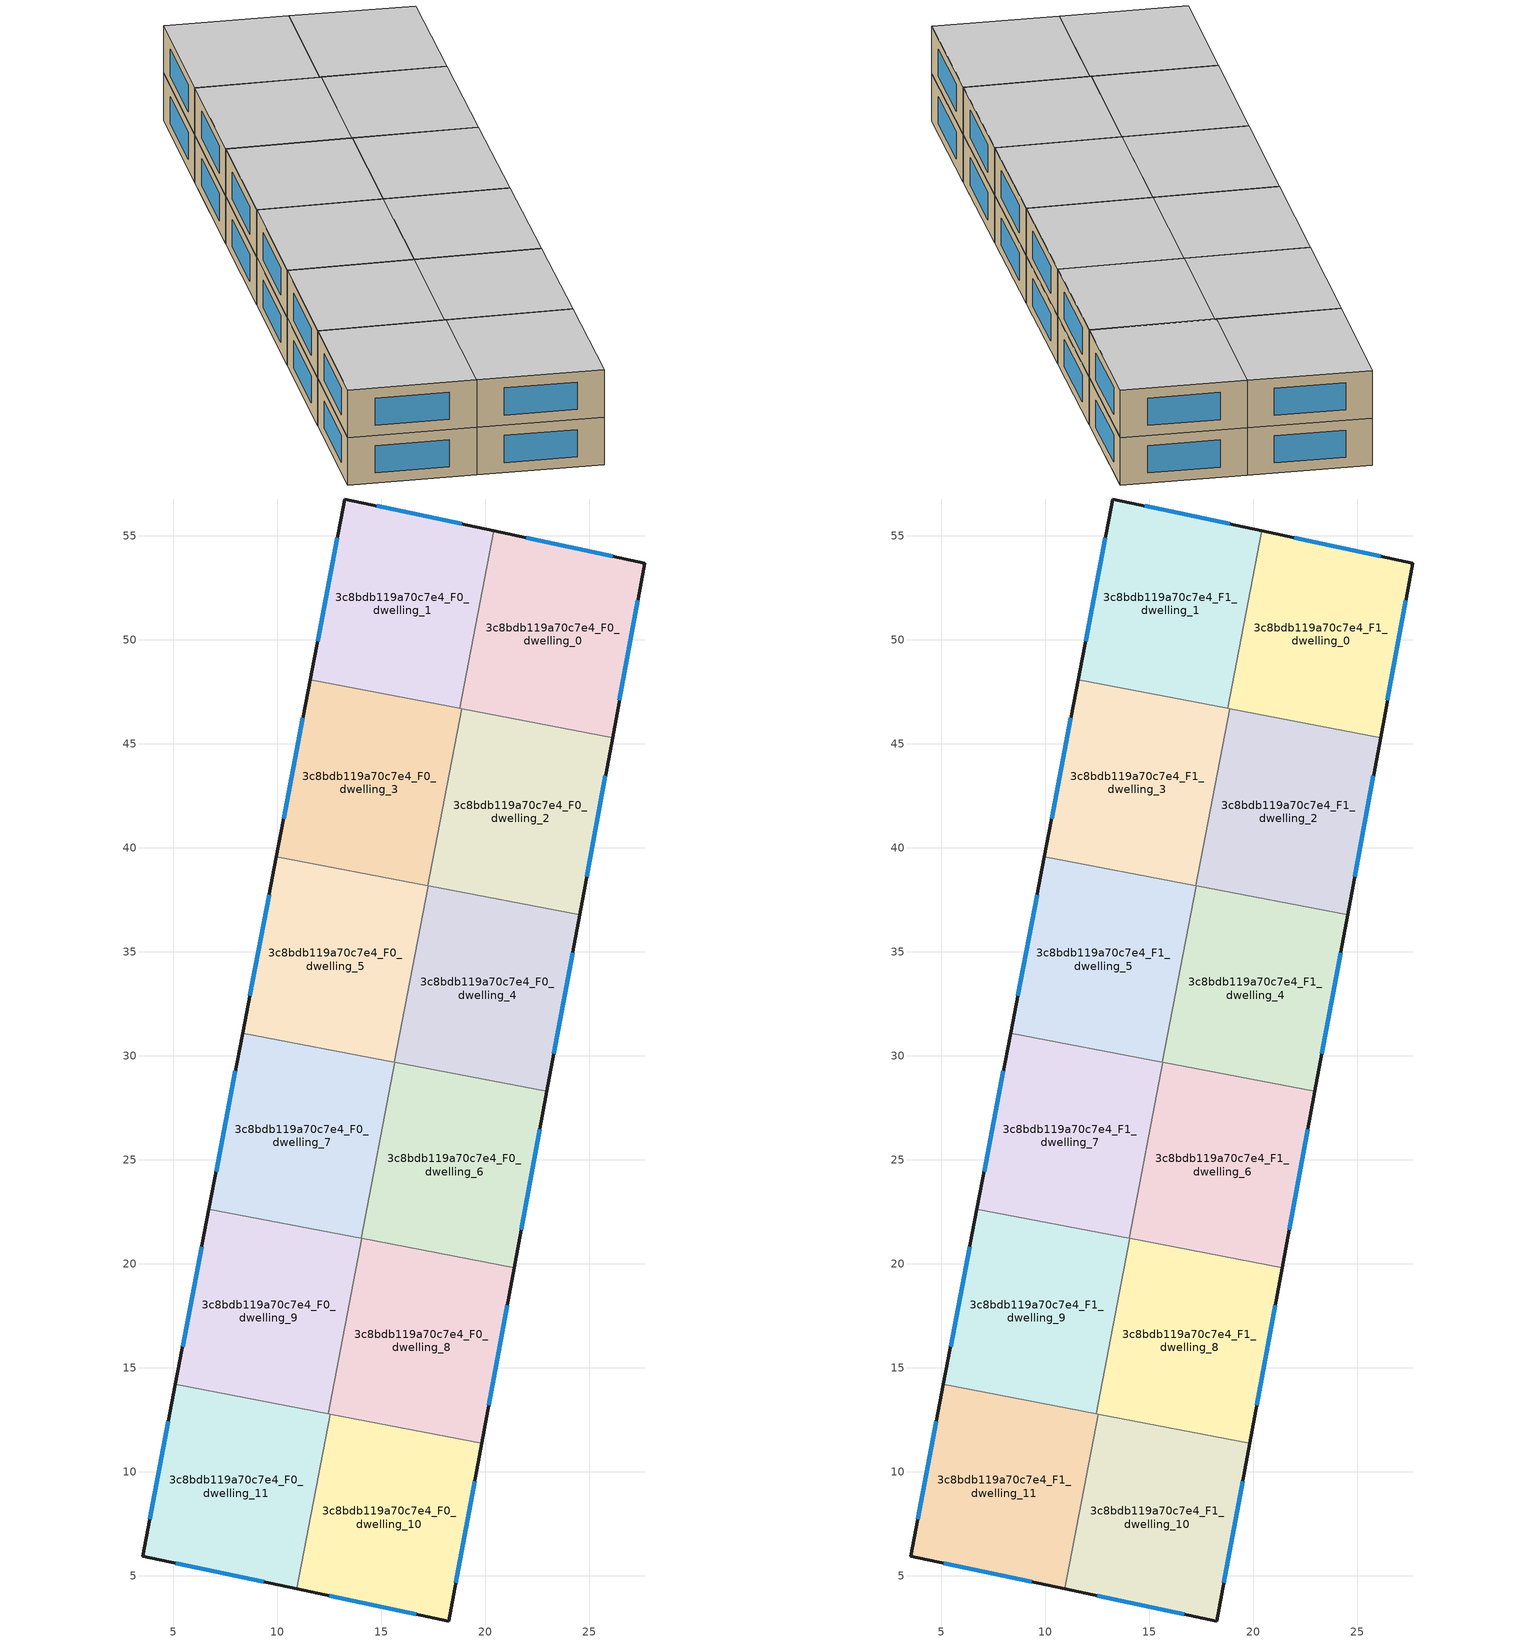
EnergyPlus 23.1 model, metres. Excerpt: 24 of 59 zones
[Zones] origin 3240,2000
3c8bdb119a70c7e4_F0_dwelling_0
 floor ground (EU_floor_Construction): 27.68,53.69 26.12,45.3 18.78,46.7 20.41,55.24 z0
 wall outside (EU_wall_Construction): 26.12,45.3 27.68,53.69 20.41,55.24 z0:3
 wall to 3c8bdb119a70c7e4_F0_dwelling_1 (EU_wall_Construction): 20.41,55.24 18.78,46.7 z0:3
 wall to 3c8bdb119a70c7e4_F0_dwelling_2 (EU_wall_Construction): 18.87,46.68 26.12,45.3 z0:3
 wall to 3c8bdb119a70c7e4_F0_dwelling_3 (EU_wall_Construction): 18.78,46.7 18.87,46.68 z0:3
 window (EU_Window_Construction): 26.46,47.09 27.35,51.89 / 26.12,54.02 21.97,54.91 z0.64:2.36
3c8bdb119a70c7e4_F0_dwelling_1
 floor ground (EU_floor_Construction): 20.41,55.24 18.78,46.7 11.59,48.08 13.26,56.77 z0
 wall outside (EU_wall_Construction): 20.41,55.24 13.26,56.77 11.59,48.08 z0:3
 wall to 3c8bdb119a70c7e4_F0_dwelling_3 (EU_wall_Construction): 11.59,48.08 18.78,46.7 z0:3
 window (EU_Window_Construction): 12.9,54.91 11.95,49.94 / 18.88,55.57 14.79,56.44 z0.64:2.36
3c8bdb119a70c7e4_F0_dwelling_10
 floor ground (EU_floor_Construction): 19.83,11.38 18.25,2.83 10.94,4.38 12.55,12.78 z0
 wall outside (EU_wall_Construction): 10.94,4.38 18.25,2.83 19.83,11.38 z0:3
 wall to 3c8bdb119a70c7e4_F0_dwelling_11 (EU_wall_Construction): 12.55,12.78 10.94,4.38 z0:3
 wall to 3c8bdb119a70c7e4_F0_dwelling_8 (EU_wall_Construction): 19.83,11.38 12.55,12.78 z0:3
 window (EU_Window_Construction): 18.59,4.66 19.49,9.55 / 12.51,4.05 16.68,3.16 z0.64:2.36
3c8bdb119a70c7e4_F0_dwelling_11
 floor ground (EU_floor_Construction): 12.55,12.78 10.94,4.38 3.53,5.95 5.11,14.2 z0
 wall outside (EU_wall_Construction): 5.11,14.2 3.53,5.95 10.94,4.38 z0:3
 wall to 3c8bdb119a70c7e4_F0_dwelling_9 (EU_wall_Construction): 12.46,12.8 5.11,14.2 z0:3
 wall to 3c8bdb119a70c7e4_F0_dwelling_8 (EU_wall_Construction): 12.55,12.78 12.46,12.8 z0:3
 window (EU_Window_Construction): 5.12,5.61 9.35,4.71 / 4.77,12.43 3.87,7.71 z0.64:2.36
3c8bdb119a70c7e4_F0_dwelling_2
 floor ground (EU_floor_Construction): 26.12,45.3 24.54,36.78 17.24,38.17 18.87,46.68 z0
 wall outside (EU_wall_Construction): 24.54,36.78 26.12,45.3 z0:3
 wall to 3c8bdb119a70c7e4_F0_dwelling_3 (EU_wall_Construction): 18.87,46.68 17.24,38.17 z0:3
 wall to 3c8bdb119a70c7e4_F0_dwelling_4 (EU_wall_Construction): 17.27,38.17 24.54,36.78 z0:3
 wall to 3c8bdb119a70c7e4_F0_dwelling_5 (EU_wall_Construction): 17.24,38.17 17.27,38.17 z0:3
 window (EU_Window_Construction): 24.88,38.6 25.78,43.47 z0.64:2.36
3c8bdb119a70c7e4_F0_dwelling_3
 floor ground (EU_floor_Construction): 18.87,46.68 17.24,38.17 9.97,39.57 11.59,48.08 z0
 wall outside (EU_wall_Construction): 11.59,48.08 9.97,39.57 z0:3
 wall to 3c8bdb119a70c7e4_F0_dwelling_5 (EU_wall_Construction): 9.97,39.57 17.24,38.17 z0:3
 window (EU_Window_Construction): 11.24,46.25 10.31,41.39 z0.64:2.36
3c8bdb119a70c7e4_F0_dwelling_4
 floor ground (EU_floor_Construction): 24.54,36.78 22.97,28.29 15.64,29.69 17.27,38.17 z0
 wall outside (EU_wall_Construction): 22.97,28.29 24.54,36.78 z0:3
 wall to 3c8bdb119a70c7e4_F0_dwelling_5 (EU_wall_Construction): 17.27,38.17 15.64,29.69 z0:3
 wall to 3c8bdb119a70c7e4_F0_dwelling_6 (EU_wall_Construction): 15.67,29.68 22.97,28.29 z0:3
 wall to 3c8bdb119a70c7e4_F0_dwelling_7 (EU_wall_Construction): 15.64,29.69 15.67,29.68 z0:3
 window (EU_Window_Construction): 23.31,30.1 24.21,34.96 z0.64:2.36
3c8bdb119a70c7e4_F0_dwelling_5
 floor ground (EU_floor_Construction): 17.27,38.17 15.64,29.69 8.34,31.08 9.97,39.57 z0
 wall outside (EU_wall_Construction): 9.97,39.57 8.34,31.08 z0:3
 wall to 3c8bdb119a70c7e4_F0_dwelling_7 (EU_wall_Construction): 8.34,31.08 15.64,29.69 z0:3
 window (EU_Window_Construction): 9.62,37.75 8.69,32.9 z0.64:2.36
3c8bdb119a70c7e4_F0_dwelling_6
 floor ground (EU_floor_Construction): 22.97,28.29 21.4,19.82 14.07,21.22 14.05,21.23 15.67,29.68 z0
 wall outside (EU_wall_Construction): 21.4,19.82 22.97,28.29 z0:3
 wall to 3c8bdb119a70c7e4_F0_dwelling_8 (EU_wall_Construction): 14.07,21.22 21.4,19.82 z0:3
 wall to 3c8bdb119a70c7e4_F0_dwelling_7 (EU_wall_Construction): 15.67,29.68 14.05,21.23 z0:3
 wall to 3c8bdb119a70c7e4_F0_dwelling_9 (EU_wall_Construction): 14.05,21.23 14.07,21.22 z0:3
 window (EU_Window_Construction): 21.73,21.63 22.63,26.47 z0.64:2.36
3c8bdb119a70c7e4_F0_dwelling_7
 floor ground (EU_floor_Construction): 15.67,29.68 14.05,21.23 6.72,22.63 8.34,31.08 z0
 wall outside (EU_wall_Construction): 8.34,31.08 6.72,22.63 z0:3
 wall to 3c8bdb119a70c7e4_F0_dwelling_9 (EU_wall_Construction): 6.72,22.63 14.05,21.23 z0:3
 window (EU_Window_Construction): 8,29.27 7.07,24.44 z0.64:2.36
3c8bdb119a70c7e4_F0_dwelling_8
 floor ground (EU_floor_Construction): 21.4,19.82 19.83,11.38 12.46,12.8 14.07,21.22 z0
 wall outside (EU_wall_Construction): 19.83,11.38 21.4,19.82 z0:3
 wall to 3c8bdb119a70c7e4_F0_dwelling_9 (EU_wall_Construction): 14.07,21.22 12.46,12.8 z0:3
 window (EU_Window_Construction): 20.17,13.19 21.06,18.01 z0.64:2.36
3c8bdb119a70c7e4_F0_dwelling_9
 floor ground (EU_floor_Construction): 14.07,21.22 12.46,12.8 5.11,14.2 6.72,22.63 z0
 wall outside (EU_wall_Construction): 6.72,22.63 5.11,14.2 z0:3
 window (EU_Window_Construction): 6.38,20.82 5.46,16.01 z0.64:2.36
3c8bdb119a70c7e4_F1_dwelling_0
 floor to 3c8bdb119a70c7e4_F0_dwelling_0 (EU_floor_Construction): 27.68,53.69 26.12,45.3 18.78,46.7 20.41,55.24 z3
 wall outside (EU_wall_Construction): 26.12,45.3 27.68,53.69 20.41,55.24 z3:6
 wall to 3c8bdb119a70c7e4_F1_dwelling_1 (EU_wall_Construction): 20.41,55.24 18.78,46.7 z3:6
 wall to 3c8bdb119a70c7e4_F1_dwelling_2 (EU_wall_Construction): 18.87,46.68 26.12,45.3 z3:6
 wall to 3c8bdb119a70c7e4_F1_dwelling_3 (EU_wall_Construction): 18.78,46.7 18.87,46.68 z3:6
 window (EU_Window_Construction): 26.46,47.09 27.35,51.89 / 26.12,54.02 21.97,54.91 z3.64:5.36
 ceiling to 3c8bdb119a70c7e4_F2_dwelling_0 (EU_floor_Construction): 26.12,45.3 27.68,53.69 20.41,55.24 18.78,46.7 z6
3c8bdb119a70c7e4_F1_dwelling_1
 floor to 3c8bdb119a70c7e4_F0_dwelling_1 (EU_floor_Construction): 20.41,55.24 18.78,46.7 11.59,48.08 13.26,56.77 z3
 wall outside (EU_wall_Construction): 20.41,55.24 13.26,56.77 11.59,48.08 z3:6
 wall to 3c8bdb119a70c7e4_F1_dwelling_3 (EU_wall_Construction): 11.59,48.08 18.78,46.7 z3:6
 window (EU_Window_Construction): 12.9,54.91 11.95,49.94 / 18.88,55.57 14.79,56.44 z3.64:5.36
 ceiling to 3c8bdb119a70c7e4_F2_dwelling_1 (EU_floor_Construction): 18.78,46.7 20.41,55.24 13.26,56.77 11.59,48.08 z6
3c8bdb119a70c7e4_F1_dwelling_10
 floor to 3c8bdb119a70c7e4_F0_dwelling_10 (EU_floor_Construction): 19.83,11.38 18.25,2.83 10.94,4.38 12.55,12.78 z3
 wall outside (EU_wall_Construction): 10.94,4.38 18.25,2.83 19.83,11.38 z3:6
 wall to 3c8bdb119a70c7e4_F1_dwelling_11 (EU_wall_Construction): 12.55,12.78 10.94,4.38 z3:6
 wall to 3c8bdb119a70c7e4_F1_dwelling_8 (EU_wall_Construction): 19.83,11.38 12.55,12.78 z3:6
 window (EU_Window_Construction): 18.59,4.66 19.49,9.55 / 12.51,4.05 16.68,3.16 z3.64:5.36
 ceiling to 3c8bdb119a70c7e4_F2_dwelling_10 (EU_floor_Construction): 18.25,2.83 19.83,11.38 12.55,12.78 10.94,4.38 z6
3c8bdb119a70c7e4_F1_dwelling_11
 floor to 3c8bdb119a70c7e4_F0_dwelling_11 (EU_floor_Construction): 12.55,12.78 10.94,4.38 3.53,5.95 5.11,14.2 z3
 wall outside (EU_wall_Construction): 5.11,14.2 3.53,5.95 10.94,4.38 z3:6
 wall to 3c8bdb119a70c7e4_F1_dwelling_9 (EU_wall_Construction): 12.46,12.8 5.11,14.2 z3:6
 wall to 3c8bdb119a70c7e4_F1_dwelling_8 (EU_wall_Construction): 12.55,12.78 12.46,12.8 z3:6
 window (EU_Window_Construction): 5.12,5.61 9.35,4.71 / 4.77,12.43 3.87,7.71 z3.64:5.36
 ceiling to 3c8bdb119a70c7e4_F2_dwelling_11 (EU_floor_Construction): 10.94,4.38 12.55,12.78 5.11,14.2 3.53,5.95 z6
3c8bdb119a70c7e4_F1_dwelling_2
 floor to 3c8bdb119a70c7e4_F0_dwelling_2 (EU_floor_Construction): 26.12,45.3 24.54,36.78 17.24,38.17 18.87,46.68 z3
 wall outside (EU_wall_Construction): 24.54,36.78 26.12,45.3 z3:6
 wall to 3c8bdb119a70c7e4_F1_dwelling_3 (EU_wall_Construction): 18.87,46.68 17.24,38.17 z3:6
 wall to 3c8bdb119a70c7e4_F1_dwelling_4 (EU_wall_Construction): 17.27,38.17 24.54,36.78 z3:6
 wall to 3c8bdb119a70c7e4_F1_dwelling_5 (EU_wall_Construction): 17.24,38.17 17.27,38.17 z3:6
 window (EU_Window_Construction): 24.88,38.6 25.78,43.47 z3.64:5.36
 ceiling to 3c8bdb119a70c7e4_F2_dwelling_2 (EU_floor_Construction): 24.54,36.78 26.12,45.3 18.87,46.68 17.24,38.17 z6
3c8bdb119a70c7e4_F1_dwelling_3
 floor to 3c8bdb119a70c7e4_F0_dwelling_3 (EU_floor_Construction): 18.87,46.68 17.24,38.17 9.97,39.57 11.59,48.08 z3
 wall outside (EU_wall_Construction): 11.59,48.08 9.97,39.57 z3:6
 wall to 3c8bdb119a70c7e4_F1_dwelling_5 (EU_wall_Construction): 9.97,39.57 17.24,38.17 z3:6
 window (EU_Window_Construction): 11.24,46.25 10.31,41.39 z3.64:5.36
 ceiling to 3c8bdb119a70c7e4_F2_dwelling_3 (EU_floor_Construction): 17.24,38.17 18.87,46.68 11.59,48.08 9.97,39.57 z6
3c8bdb119a70c7e4_F1_dwelling_4
 floor to 3c8bdb119a70c7e4_F0_dwelling_4 (EU_floor_Construction): 24.54,36.78 22.97,28.29 15.64,29.69 17.27,38.17 z3
 wall outside (EU_wall_Construction): 22.97,28.29 24.54,36.78 z3:6
 wall to 3c8bdb119a70c7e4_F1_dwelling_5 (EU_wall_Construction): 17.27,38.17 15.64,29.69 z3:6
 wall to 3c8bdb119a70c7e4_F1_dwelling_6 (EU_wall_Construction): 15.67,29.68 22.97,28.29 z3:6
 wall to 3c8bdb119a70c7e4_F1_dwelling_7 (EU_wall_Construction): 15.64,29.69 15.67,29.68 z3:6
 window (EU_Window_Construction): 23.31,30.1 24.21,34.96 z3.64:5.36
 ceiling to 3c8bdb119a70c7e4_F2_dwelling_4 (EU_floor_Construction): 22.97,28.29 24.54,36.78 17.27,38.17 15.64,29.69 z6
3c8bdb119a70c7e4_F1_dwelling_5
 floor to 3c8bdb119a70c7e4_F0_dwelling_5 (EU_floor_Construction): 17.27,38.17 15.64,29.69 8.34,31.08 9.97,39.57 z3
 wall outside (EU_wall_Construction): 9.97,39.57 8.34,31.08 z3:6
 wall to 3c8bdb119a70c7e4_F1_dwelling_7 (EU_wall_Construction): 8.34,31.08 15.64,29.69 z3:6
 window (EU_Window_Construction): 9.62,37.75 8.69,32.9 z3.64:5.36
 ceiling to 3c8bdb119a70c7e4_F2_dwelling_5 (EU_floor_Construction): 15.64,29.69 17.27,38.17 9.97,39.57 8.34,31.08 z6
3c8bdb119a70c7e4_F1_dwelling_6
 floor to 3c8bdb119a70c7e4_F0_dwelling_6 (EU_floor_Construction): 22.97,28.29 21.4,19.82 14.07,21.22 14.05,21.23 15.67,29.68 z3
 wall outside (EU_wall_Construction): 21.4,19.82 22.97,28.29 z3:6
 wall to 3c8bdb119a70c7e4_F1_dwelling_8 (EU_wall_Construction): 14.07,21.22 21.4,19.82 z3:6
 wall to 3c8bdb119a70c7e4_F1_dwelling_7 (EU_wall_Construction): 15.67,29.68 14.05,21.23 z3:6
 wall to 3c8bdb119a70c7e4_F1_dwelling_9 (EU_wall_Construction): 14.05,21.23 14.07,21.22 z3:6
 window (EU_Window_Construction): 21.73,21.63 22.63,26.47 z3.64:5.36
 ceiling to 3c8bdb119a70c7e4_F2_dwelling_6 (EU_floor_Construction): 21.4,19.82 22.97,28.29 15.67,29.68 14.05,21.23 14.07,21.22 z6
3c8bdb119a70c7e4_F1_dwelling_7
 floor to 3c8bdb119a70c7e4_F0_dwelling_7 (EU_floor_Construction): 15.67,29.68 14.05,21.23 6.72,22.63 8.34,31.08 z3
 wall outside (EU_wall_Construction): 8.34,31.08 6.72,22.63 z3:6
 wall to 3c8bdb119a70c7e4_F1_dwelling_9 (EU_wall_Construction): 6.72,22.63 14.05,21.23 z3:6
 window (EU_Window_Construction): 8,29.27 7.07,24.44 z3.64:5.36
 ceiling to 3c8bdb119a70c7e4_F2_dwelling_7 (EU_floor_Construction): 14.05,21.23 15.67,29.68 8.34,31.08 6.72,22.63 z6
3c8bdb119a70c7e4_F1_dwelling_8
 floor to 3c8bdb119a70c7e4_F0_dwelling_8 (EU_floor_Construction): 21.4,19.82 19.83,11.38 12.46,12.8 14.07,21.22 z3
 wall outside (EU_wall_Construction): 19.83,11.38 21.4,19.82 z3:6
 wall to 3c8bdb119a70c7e4_F1_dwelling_9 (EU_wall_Construction): 14.07,21.22 12.46,12.8 z3:6
 window (EU_Window_Construction): 20.17,13.19 21.06,18.01 z3.64:5.36
 ceiling to 3c8bdb119a70c7e4_F2_dwelling_8 (EU_floor_Construction): 19.83,11.38 21.4,19.82 14.07,21.22 12.46,12.8 z6
3c8bdb119a70c7e4_F1_dwelling_9
 floor to 3c8bdb119a70c7e4_F0_dwelling_9 (EU_floor_Construction): 14.07,21.22 12.46,12.8 5.11,14.2 6.72,22.63 z3
 wall outside (EU_wall_Construction): 6.72,22.63 5.11,14.2 z3:6
 window (EU_Window_Construction): 6.38,20.82 5.46,16.01 z3.64:5.36
 ceiling to 3c8bdb119a70c7e4_F2_dwelling_9 (EU_floor_Construction): 12.46,12.8 14.07,21.22 6.72,22.63 5.11,14.2 z6
[Building]
EU S2 Campaign: North Axis=0; Terrain=City; Solar Distribution=FullExterior
[Site:Location]
Yerevan-Zvartnots.Intl.AP: Latitude=40.15; Longitude=44.383; Time Zone=4; Elevation=854
[SizingPeriod:WeatherFileDays]
AnnualSizingPeriod: Begin Month=1; Begin Day of Month=1; End Month=12; End Day of Month=31; Day of Week for Start Day=Monday; Use Weather File Daylight Saving Period=No; Use Weather File Rain and Snow Indicators=No
[MATERIAL]
EU_InternalMass_Material: Roughness=MediumRough; Thickness=0.1; Conductivity=1; Density=1800; Specific Heat=900; Thermal Absorptance=0.9; Solar Absorptance=0.7; Visible Absorptance=0.7
[MATERIAL:NOMASS] Roughness=MediumRough; Thermal Absorptance=0.9; Solar Absorptance=0.7; Visible Absorptance=0.7
Name | Thermal Resistance
EU_wall_NoMass | 1.05043
EU_floor_NoMass | 0.478065
[WINDOWMATERIAL:SIMPLEGLAZINGSYSTEM]
EU_Window_SimpleGlazing: UFactor=2.5566; Solar Heat Gain Coefficient=0.75; Visible Transmittance=0.75
[CONSTRUCTION]
EU_wall_Construction: EU_wall_NoMass
EU_floor_Construction: EU_floor_NoMass
EU_Window_Construction: EU_Window_SimpleGlazing
EU_InternalMass_Construction: EU_InternalMass_Material
[ZONE] Type=1; Multiplier=1; Ceiling Height=autocalculate; Floor Area=autocalculate; Part of Total Floor Area=Yes
Name | Volume
3c8bdb119a70c7e4_F0_dwelling_0; 3c8bdb119a70c7e4_F1_dwelling_0 | 192.588
3c8bdb119a70c7e4_F0_dwelling_1; 3c8bdb119a70c7e4_F1_dwelling_1; 3c8bdb119a70c7e4_F0_dwelling_9; 3c8bdb119a70c7e4_F1_dwelling_9 | 192.573
3c8bdb119a70c7e4_F0_dwelling_10; 3c8bdb119a70c7e4_F1_dwelling_10 | 192.572
3c8bdb119a70c7e4_F0_dwelling_11; 3c8bdb119a70c7e4_F1_dwelling_11 | 192.56
3c8bdb119a70c7e4_F0_dwelling_2; 3c8bdb119a70c7e4_F1_dwelling_2 | 192.567
3c8bdb119a70c7e4_F0_dwelling_3; 3c8bdb119a70c7e4_F1_dwelling_3 | 192.581
3c8bdb119a70c7e4_F0_dwelling_4; 3c8bdb119a70c7e4_F1_dwelling_4 | 192.6
3c8bdb119a70c7e4_F0_dwelling_5; 3c8bdb119a70c7e4_F1_dwelling_5 | 192.586
3c8bdb119a70c7e4_F0_dwelling_6; 3c8bdb119a70c7e4_F1_dwelling_6 | 192.578
3c8bdb119a70c7e4_F0_dwelling_7; 3c8bdb119a70c7e4_F1_dwelling_7 | 192.5625
3c8bdb119a70c7e4_F0_dwelling_8; 3c8bdb119a70c7e4_F1_dwelling_8 | 192.587
[INTERNALMASS] Construction=EU_InternalMass_Construction
Name | Zone or ZoneList | Surface Area
3c8bdb119a70c7e4_F0_dwelling_0_EU_InternalMass | 3c8bdb119a70c7e4_F0_dwelling_0 | 64.1959
3c8bdb119a70c7e4_F0_dwelling_1_EU_InternalMass | 3c8bdb119a70c7e4_F0_dwelling_1 | 64.1911
3c8bdb119a70c7e4_F0_dwelling_2_EU_InternalMass | 3c8bdb119a70c7e4_F0_dwelling_2 | 64.1891
3c8bdb119a70c7e4_F0_dwelling_3_EU_InternalMass | 3c8bdb119a70c7e4_F0_dwelling_3 | 64.1934
3c8bdb119a70c7e4_F0_dwelling_4_EU_InternalMass | 3c8bdb119a70c7e4_F0_dwelling_4 | 64.2002
3c8bdb119a70c7e4_F0_dwelling_5_EU_InternalMass | 3c8bdb119a70c7e4_F0_dwelling_5 | 64.1952
3c8bdb119a70c7e4_F0_dwelling_6_EU_InternalMass | 3c8bdb119a70c7e4_F0_dwelling_6 | 64.1948
3c8bdb119a70c7e4_F0_dwelling_7_EU_InternalMass | 3c8bdb119a70c7e4_F0_dwelling_7 | 64.1874
3c8bdb119a70c7e4_F0_dwelling_8_EU_InternalMass | 3c8bdb119a70c7e4_F0_dwelling_8 | 64.196
3c8bdb119a70c7e4_F0_dwelling_9_EU_InternalMass | 3c8bdb119a70c7e4_F0_dwelling_9 | 64.1909
3c8bdb119a70c7e4_F0_dwelling_10_EU_InternalMass | 3c8bdb119a70c7e4_F0_dwelling_10 | 64.1908
3c8bdb119a70c7e4_F0_dwelling_11_EU_InternalMass | 3c8bdb119a70c7e4_F0_dwelling_11 | 64.1865
3c8bdb119a70c7e4_F1_dwelling_0_EU_InternalMass | 3c8bdb119a70c7e4_F1_dwelling_0 | 64.1959
3c8bdb119a70c7e4_F1_dwelling_1_EU_InternalMass | 3c8bdb119a70c7e4_F1_dwelling_1 | 64.1911
3c8bdb119a70c7e4_F1_dwelling_2_EU_InternalMass | 3c8bdb119a70c7e4_F1_dwelling_2 | 64.1891
3c8bdb119a70c7e4_F1_dwelling_3_EU_InternalMass | 3c8bdb119a70c7e4_F1_dwelling_3 | 64.1934
3c8bdb119a70c7e4_F1_dwelling_4_EU_InternalMass | 3c8bdb119a70c7e4_F1_dwelling_4 | 64.2002
3c8bdb119a70c7e4_F1_dwelling_5_EU_InternalMass | 3c8bdb119a70c7e4_F1_dwelling_5 | 64.1952
3c8bdb119a70c7e4_F1_dwelling_6_EU_InternalMass | 3c8bdb119a70c7e4_F1_dwelling_6 | 64.1948
3c8bdb119a70c7e4_F1_dwelling_7_EU_InternalMass | 3c8bdb119a70c7e4_F1_dwelling_7 | 64.1874
3c8bdb119a70c7e4_F1_dwelling_8_EU_InternalMass | 3c8bdb119a70c7e4_F1_dwelling_8 | 64.196
3c8bdb119a70c7e4_F1_dwelling_9_EU_InternalMass | 3c8bdb119a70c7e4_F1_dwelling_9 | 64.1909
3c8bdb119a70c7e4_F1_dwelling_10_EU_InternalMass | 3c8bdb119a70c7e4_F1_dwelling_10 | 64.1908
3c8bdb119a70c7e4_F1_dwelling_11_EU_InternalMass | 3c8bdb119a70c7e4_F1_dwelling_11 | 64.1865
[OTHEREQUIPMENT] Fuel Type=Electricity; Design Level Calculation Method=Watts/Area; Power per Zone Floor Area=1; Fraction Latent=0; Fraction Radiant=0; Fraction Lost=0; Carbon Dioxide Generation Rate=0; EndUse Subcategory=EU_Step8_InternalGains
Name | Zone or ZoneList or Space or SpaceList | Schedule
EU_Step8_InternalGain_3c8bdb119a70c7e4_F0_dwelling_0_f000 | 3c8bdb119a70c7e4_F0_dwelling_0 | EU_Step8_GainSchedule_3c8bdb119a70c7e4_F0_dwelling_0_f000
EU_Step8_InternalGain_3c8bdb119a70c7e4_F0_dwelling_1_f000 | 3c8bdb119a70c7e4_F0_dwelling_1 | EU_Step8_GainSchedule_3c8bdb119a70c7e4_F0_dwelling_1_f000
EU_Step8_InternalGain_3c8bdb119a70c7e4_F0_dwelling_2_f000 | 3c8bdb119a70c7e4_F0_dwelling_2 | EU_Step8_GainSchedule_3c8bdb119a70c7e4_F0_dwelling_2_f000
EU_Step8_InternalGain_3c8bdb119a70c7e4_F0_dwelling_3_f000 | 3c8bdb119a70c7e4_F0_dwelling_3 | EU_Step8_GainSchedule_3c8bdb119a70c7e4_F0_dwelling_3_f000
EU_Step8_InternalGain_3c8bdb119a70c7e4_F0_dwelling_4_f000 | 3c8bdb119a70c7e4_F0_dwelling_4 | EU_Step8_GainSchedule_3c8bdb119a70c7e4_F0_dwelling_4_f000
EU_Step8_InternalGain_3c8bdb119a70c7e4_F0_dwelling_5_f000 | 3c8bdb119a70c7e4_F0_dwelling_5 | EU_Step8_GainSchedule_3c8bdb119a70c7e4_F0_dwelling_5_f000
EU_Step8_InternalGain_3c8bdb119a70c7e4_F0_dwelling_6_f000 | 3c8bdb119a70c7e4_F0_dwelling_6 | EU_Step8_GainSchedule_3c8bdb119a70c7e4_F0_dwelling_6_f000
EU_Step8_InternalGain_3c8bdb119a70c7e4_F0_dwelling_7_f000 | 3c8bdb119a70c7e4_F0_dwelling_7 | EU_Step8_GainSchedule_3c8bdb119a70c7e4_F0_dwelling_7_f000
EU_Step8_InternalGain_3c8bdb119a70c7e4_F0_dwelling_8_f000 | 3c8bdb119a70c7e4_F0_dwelling_8 | EU_Step8_GainSchedule_3c8bdb119a70c7e4_F0_dwelling_8_f000
EU_Step8_InternalGain_3c8bdb119a70c7e4_F0_dwelling_9_f000 | 3c8bdb119a70c7e4_F0_dwelling_9 | EU_Step8_GainSchedule_3c8bdb119a70c7e4_F0_dwelling_9_f000
EU_Step8_InternalGain_3c8bdb119a70c7e4_F0_dwelling_10_f000 | 3c8bdb119a70c7e4_F0_dwelling_10 | EU_Step8_GainSchedule_3c8bdb119a70c7e4_F0_dwelling_10_f000
EU_Step8_InternalGain_3c8bdb119a70c7e4_F0_dwelling_11_f000 | 3c8bdb119a70c7e4_F0_dwelling_11 | EU_Step8_GainSchedule_3c8bdb119a70c7e4_F0_dwelling_11_f000
EU_Step8_InternalGain_3c8bdb119a70c7e4_F1_dwelling_0_f000 | 3c8bdb119a70c7e4_F1_dwelling_0 | EU_Step8_GainSchedule_3c8bdb119a70c7e4_F1_dwelling_0_f000
EU_Step8_InternalGain_3c8bdb119a70c7e4_F1_dwelling_1_f000 | 3c8bdb119a70c7e4_F1_dwelling_1 | EU_Step8_GainSchedule_3c8bdb119a70c7e4_F1_dwelling_1_f000
EU_Step8_InternalGain_3c8bdb119a70c7e4_F1_dwelling_2_f000 | 3c8bdb119a70c7e4_F1_dwelling_2 | EU_Step8_GainSchedule_3c8bdb119a70c7e4_F1_dwelling_2_f000
EU_Step8_InternalGain_3c8bdb119a70c7e4_F1_dwelling_3_f000 | 3c8bdb119a70c7e4_F1_dwelling_3 | EU_Step8_GainSchedule_3c8bdb119a70c7e4_F1_dwelling_3_f000
EU_Step8_InternalGain_3c8bdb119a70c7e4_F1_dwelling_4_f000 | 3c8bdb119a70c7e4_F1_dwelling_4 | EU_Step8_GainSchedule_3c8bdb119a70c7e4_F1_dwelling_4_f000
EU_Step8_InternalGain_3c8bdb119a70c7e4_F1_dwelling_5_f000 | 3c8bdb119a70c7e4_F1_dwelling_5 | EU_Step8_GainSchedule_3c8bdb119a70c7e4_F1_dwelling_5_f000
EU_Step8_InternalGain_3c8bdb119a70c7e4_F1_dwelling_6_f000 | 3c8bdb119a70c7e4_F1_dwelling_6 | EU_Step8_GainSchedule_3c8bdb119a70c7e4_F1_dwelling_6_f000
EU_Step8_InternalGain_3c8bdb119a70c7e4_F1_dwelling_7_f000 | 3c8bdb119a70c7e4_F1_dwelling_7 | EU_Step8_GainSchedule_3c8bdb119a70c7e4_F1_dwelling_7_f000
EU_Step8_InternalGain_3c8bdb119a70c7e4_F1_dwelling_8_f000 | 3c8bdb119a70c7e4_F1_dwelling_8 | EU_Step8_GainSchedule_3c8bdb119a70c7e4_F1_dwelling_8_f000
EU_Step8_InternalGain_3c8bdb119a70c7e4_F1_dwelling_9_f000 | 3c8bdb119a70c7e4_F1_dwelling_9 | EU_Step8_GainSchedule_3c8bdb119a70c7e4_F1_dwelling_9_f000
EU_Step8_InternalGain_3c8bdb119a70c7e4_F1_dwelling_10_f000 | 3c8bdb119a70c7e4_F1_dwelling_10 | EU_Step8_GainSchedule_3c8bdb119a70c7e4_F1_dwelling_10_f000
EU_Step8_InternalGain_3c8bdb119a70c7e4_F1_dwelling_11_f000 | 3c8bdb119a70c7e4_F1_dwelling_11 | EU_Step8_GainSchedule_3c8bdb119a70c7e4_F1_dwelling_11_f000
[ZONEVENTILATION:DESIGNFLOWRATE] Schedule=EU_AlwaysOn; Design Flow Rate Calculation Method=AirChanges/Hour; Air Changes per Hour=0.557805; Ventilation Type=Natural; Fan Pressure Rise=0; Fan Total Efficiency=1; Constant Term Coefficient=1; Temperature Term Coefficient=0; Velocity Term Coefficient=0; Velocity Squared Term Coefficient=0; Minimum Indoor Temperature=-100; Maximum Indoor Temperature=100; Delta Temperature=-100; Minimum Outdoor Temperature=-100; Maximum Outdoor Temperature=100; Maximum Wind Speed=40
Name | Zone or ZoneList or Space or SpaceList
EU_ConstantAir_3c8bdb119a70c7e4_F0_dwelling_0 | 3c8bdb119a70c7e4_F0_dwelling_0
EU_ConstantAir_3c8bdb119a70c7e4_F0_dwelling_1 | 3c8bdb119a70c7e4_F0_dwelling_1
EU_ConstantAir_3c8bdb119a70c7e4_F0_dwelling_2 | 3c8bdb119a70c7e4_F0_dwelling_2
EU_ConstantAir_3c8bdb119a70c7e4_F0_dwelling_3 | 3c8bdb119a70c7e4_F0_dwelling_3
EU_ConstantAir_3c8bdb119a70c7e4_F0_dwelling_4 | 3c8bdb119a70c7e4_F0_dwelling_4
EU_ConstantAir_3c8bdb119a70c7e4_F0_dwelling_5 | 3c8bdb119a70c7e4_F0_dwelling_5
EU_ConstantAir_3c8bdb119a70c7e4_F0_dwelling_6 | 3c8bdb119a70c7e4_F0_dwelling_6
EU_ConstantAir_3c8bdb119a70c7e4_F0_dwelling_7 | 3c8bdb119a70c7e4_F0_dwelling_7
EU_ConstantAir_3c8bdb119a70c7e4_F0_dwelling_8 | 3c8bdb119a70c7e4_F0_dwelling_8
EU_ConstantAir_3c8bdb119a70c7e4_F0_dwelling_9 | 3c8bdb119a70c7e4_F0_dwelling_9
EU_ConstantAir_3c8bdb119a70c7e4_F0_dwelling_10 | 3c8bdb119a70c7e4_F0_dwelling_10
EU_ConstantAir_3c8bdb119a70c7e4_F0_dwelling_11 | 3c8bdb119a70c7e4_F0_dwelling_11
EU_ConstantAir_3c8bdb119a70c7e4_F1_dwelling_0 | 3c8bdb119a70c7e4_F1_dwelling_0
EU_ConstantAir_3c8bdb119a70c7e4_F1_dwelling_1 | 3c8bdb119a70c7e4_F1_dwelling_1
EU_ConstantAir_3c8bdb119a70c7e4_F1_dwelling_2 | 3c8bdb119a70c7e4_F1_dwelling_2
EU_ConstantAir_3c8bdb119a70c7e4_F1_dwelling_3 | 3c8bdb119a70c7e4_F1_dwelling_3
EU_ConstantAir_3c8bdb119a70c7e4_F1_dwelling_4 | 3c8bdb119a70c7e4_F1_dwelling_4
EU_ConstantAir_3c8bdb119a70c7e4_F1_dwelling_5 | 3c8bdb119a70c7e4_F1_dwelling_5
EU_ConstantAir_3c8bdb119a70c7e4_F1_dwelling_6 | 3c8bdb119a70c7e4_F1_dwelling_6
EU_ConstantAir_3c8bdb119a70c7e4_F1_dwelling_7 | 3c8bdb119a70c7e4_F1_dwelling_7
EU_ConstantAir_3c8bdb119a70c7e4_F1_dwelling_8 | 3c8bdb119a70c7e4_F1_dwelling_8
EU_ConstantAir_3c8bdb119a70c7e4_F1_dwelling_9 | 3c8bdb119a70c7e4_F1_dwelling_9
EU_ConstantAir_3c8bdb119a70c7e4_F1_dwelling_10 | 3c8bdb119a70c7e4_F1_dwelling_10
EU_ConstantAir_3c8bdb119a70c7e4_F1_dwelling_11 | 3c8bdb119a70c7e4_F1_dwelling_11
[HVACTEMPLATE:THERMOSTAT] Constant Heating Setpoint=20; Constant Cooling Setpoint=50
EU_HeatOnly_3c8bdb119a70c7e4_F0_dwelling_0; EU_HeatOnly_3c8bdb119a70c7e4_F0_dwelling_1; EU_HeatOnly_3c8bdb119a70c7e4_F0_dwelling_2; EU_HeatOnly_3c8bdb119a70c7e4_F0_dwelling_3; EU_HeatOnly_3c8bdb119a70c7e4_F0_dwelling_4; EU_HeatOnly_3c8bdb119a70c7e4_F0_dwelling_5; EU_HeatOnly_3c8bdb119a70c7e4_F0_dwelling_6; EU_HeatOnly_3c8bdb119a70c7e4_F0_dwelling_7; EU_HeatOnly_3c8bdb119a70c7e4_F0_dwelling_8; EU_HeatOnly_3c8bdb119a70c7e4_F0_dwelling_9; EU_HeatOnly_3c8bdb119a70c7e4_F0_dwelling_10; EU_HeatOnly_3c8bdb119a70c7e4_F0_dwelling_11; EU_HeatOnly_3c8bdb119a70c7e4_F1_dwelling_0; EU_HeatOnly_3c8bdb119a70c7e4_F1_dwelling_1; EU_HeatOnly_3c8bdb119a70c7e4_F1_dwelling_2; EU_HeatOnly_3c8bdb119a70c7e4_F1_dwelling_3; EU_HeatOnly_3c8bdb119a70c7e4_F1_dwelling_4; EU_HeatOnly_3c8bdb119a70c7e4_F1_dwelling_5; EU_HeatOnly_3c8bdb119a70c7e4_F1_dwelling_6; EU_HeatOnly_3c8bdb119a70c7e4_F1_dwelling_7; EU_HeatOnly_3c8bdb119a70c7e4_F1_dwelling_8; EU_HeatOnly_3c8bdb119a70c7e4_F1_dwelling_9; EU_HeatOnly_3c8bdb119a70c7e4_F1_dwelling_10; EU_HeatOnly_3c8bdb119a70c7e4_F1_dwelling_11; EU_HeatOnly_3c8bdb119a70c7e4_F2_dwelling_0; EU_HeatOnly_3c8bdb119a70c7e4_F2_dwelling_1; EU_HeatOnly_3c8bdb119a70c7e4_F2_dwelling_2; EU_HeatOnly_3c8bdb119a70c7e4_F2_dwelling_3; EU_HeatOnly_3c8bdb119a70c7e4_F2_dwelling_4; EU_HeatOnly_3c8bdb119a70c7e4_F2_dwelling_5; EU_HeatOnly_3c8bdb119a70c7e4_F2_dwelling_6; EU_HeatOnly_3c8bdb119a70c7e4_F2_dwelling_7; EU_HeatOnly_3c8bdb119a70c7e4_F2_dwelling_8; EU_HeatOnly_3c8bdb119a70c7e4_F2_dwelling_9; EU_HeatOnly_3c8bdb119a70c7e4_F2_dwelling_10; EU_HeatOnly_3c8bdb119a70c7e4_F2_dwelling_11; EU_HeatOnly_3c8bdb119a70c7e4_F3_dwelling_0; EU_HeatOnly_3c8bdb119a70c7e4_F3_dwelling_1; EU_HeatOnly_3c8bdb119a70c7e4_F3_dwelling_2; EU_HeatOnly_3c8bdb119a70c7e4_F3_dwelling_3; EU_HeatOnly_3c8bdb119a70c7e4_F3_dwelling_4; EU_HeatOnly_3c8bdb119a70c7e4_F3_dwelling_5; EU_HeatOnly_3c8bdb119a70c7e4_F3_dwelling_6; EU_HeatOnly_3c8bdb119a70c7e4_F3_dwelling_7; EU_HeatOnly_3c8bdb119a70c7e4_F3_dwelling_8; EU_HeatOnly_3c8bdb119a70c7e4_F3_dwelling_9; EU_HeatOnly_3c8bdb119a70c7e4_F3_dwelling_10; EU_HeatOnly_3c8bdb119a70c7e4_F3_dwelling_11; EU_HeatOnly_3c8bdb119a70c7e4_F4_dwelling_0; EU_HeatOnly_3c8bdb119a70c7e4_F4_dwelling_1; EU_HeatOnly_3c8bdb119a70c7e4_F4_dwelling_2; EU_HeatOnly_3c8bdb119a70c7e4_F4_dwelling_3; EU_HeatOnly_3c8bdb119a70c7e4_F4_dwelling_4; EU_HeatOnly_3c8bdb119a70c7e4_F4_dwelling_5; EU_HeatOnly_3c8bdb119a70c7e4_F4_dwelling_6; EU_HeatOnly_3c8bdb119a70c7e4_F4_dwelling_7; EU_HeatOnly_3c8bdb119a70c7e4_F4_dwelling_8; EU_HeatOnly_3c8bdb119a70c7e4_F4_dwelling_9; EU_HeatOnly_3c8bdb119a70c7e4_F4_dwelling_10
[HVACTEMPLATE:ZONE:IDEALLOADSAIRSYSTEM] System Availability Schedule=EU_AlwaysOn; Maximum Heating Supply Air Temperature=50; Minimum Cooling Supply Air Temperature=13; Maximum Heating Supply Air Humidity Ratio=0.0156; Minimum Cooling Supply Air Humidity Ratio=0.0077; Heating Limit=NoLimit; Cooling Limit=NoLimit; Heating Availability Schedule=EU_AlwaysOn; Cooling Availability Schedule=EU_CoolingOff; Dehumidification Control Type=ConstantSensibleHeatRatio; Cooling Sensible Heat Ratio=0.7; Dehumidification Setpoint=60; Humidification Control Type=None; Humidification Setpoint=30; Outdoor Air Method=None; Outdoor Air Flow Rate per Person=0.00944; Outdoor Air Flow Rate per Zone Floor Area=0; Outdoor Air Flow Rate per Zone=0; Demand Controlled Ventilation Type=None; Outdoor Air Economizer Type=NoEconomizer; Heat Recovery Type=None; Sensible Heat Recovery Effectiveness=0.7; Latent Heat Recovery Effectiveness=0.65
Name | Template Thermostat
3c8bdb119a70c7e4_F0_dwelling_0 | EU_HeatOnly_3c8bdb119a70c7e4_F0_dwelling_0
3c8bdb119a70c7e4_F0_dwelling_1 | EU_HeatOnly_3c8bdb119a70c7e4_F0_dwelling_1
3c8bdb119a70c7e4_F0_dwelling_2 | EU_HeatOnly_3c8bdb119a70c7e4_F0_dwelling_2
3c8bdb119a70c7e4_F0_dwelling_3 | EU_HeatOnly_3c8bdb119a70c7e4_F0_dwelling_3
3c8bdb119a70c7e4_F0_dwelling_4 | EU_HeatOnly_3c8bdb119a70c7e4_F0_dwelling_4
3c8bdb119a70c7e4_F0_dwelling_5 | EU_HeatOnly_3c8bdb119a70c7e4_F0_dwelling_5
3c8bdb119a70c7e4_F0_dwelling_6 | EU_HeatOnly_3c8bdb119a70c7e4_F0_dwelling_6
3c8bdb119a70c7e4_F0_dwelling_7 | EU_HeatOnly_3c8bdb119a70c7e4_F0_dwelling_7
3c8bdb119a70c7e4_F0_dwelling_8 | EU_HeatOnly_3c8bdb119a70c7e4_F0_dwelling_8
3c8bdb119a70c7e4_F0_dwelling_9 | EU_HeatOnly_3c8bdb119a70c7e4_F0_dwelling_9
3c8bdb119a70c7e4_F0_dwelling_10 | EU_HeatOnly_3c8bdb119a70c7e4_F0_dwelling_10
3c8bdb119a70c7e4_F0_dwelling_11 | EU_HeatOnly_3c8bdb119a70c7e4_F0_dwelling_11
3c8bdb119a70c7e4_F1_dwelling_0 | EU_HeatOnly_3c8bdb119a70c7e4_F1_dwelling_0
3c8bdb119a70c7e4_F1_dwelling_1 | EU_HeatOnly_3c8bdb119a70c7e4_F1_dwelling_1
3c8bdb119a70c7e4_F1_dwelling_2 | EU_HeatOnly_3c8bdb119a70c7e4_F1_dwelling_2
3c8bdb119a70c7e4_F1_dwelling_3 | EU_HeatOnly_3c8bdb119a70c7e4_F1_dwelling_3
3c8bdb119a70c7e4_F1_dwelling_4 | EU_HeatOnly_3c8bdb119a70c7e4_F1_dwelling_4
3c8bdb119a70c7e4_F1_dwelling_5 | EU_HeatOnly_3c8bdb119a70c7e4_F1_dwelling_5
3c8bdb119a70c7e4_F1_dwelling_6 | EU_HeatOnly_3c8bdb119a70c7e4_F1_dwelling_6
3c8bdb119a70c7e4_F1_dwelling_7 | EU_HeatOnly_3c8bdb119a70c7e4_F1_dwelling_7
3c8bdb119a70c7e4_F1_dwelling_8 | EU_HeatOnly_3c8bdb119a70c7e4_F1_dwelling_8
3c8bdb119a70c7e4_F1_dwelling_9 | EU_HeatOnly_3c8bdb119a70c7e4_F1_dwelling_9
3c8bdb119a70c7e4_F1_dwelling_10 | EU_HeatOnly_3c8bdb119a70c7e4_F1_dwelling_10
3c8bdb119a70c7e4_F1_dwelling_11 | EU_HeatOnly_3c8bdb119a70c7e4_F1_dwelling_11
[SIZING:ZONE] Zone Cooling Design Supply Air Temperature Input Method=SupplyAirTemperature; Zone Cooling Design Supply Air Temperature=13; Zone Heating Design Supply Air Temperature Input Method=SupplyAirTemperature; Zone Heating Design Supply Air Temperature=50; Zone Cooling Design Supply Air Humidity Ratio=0.008; Zone Heating Design Supply Air Humidity Ratio=0.008; Cooling Design Air Flow Method=DesignDay; Cooling Design Air Flow Rate=0; Cooling Minimum Air Flow per Zone Floor Area=0.000762; Cooling Minimum Air Flow=0; Cooling Minimum Air Flow Fraction=0.2; Heating Design Air Flow Method=DesignDay; Heating Design Air Flow Rate=0; Heating Maximum Air Flow per Zone Floor Area=0.002032; Heating Maximum Air Flow=0.141576; Heating Maximum Air Flow Fraction=0.3; Account for Dedicated Outdoor Air System=No; Dedicated Outdoor Air System Control Strategy=NeutralSupplyAir; Dedicated Outdoor Air Low Setpoint Temperature for Design=autosize; Dedicated Outdoor Air High Setpoint Temperature for Design=autosize; Zone Load Sizing Method=Sensible Load Only No Latent Load; Zone Latent Cooling Design Supply Air Humidity Ratio Input Method=HumidityRatioDifference; Zone Cooling Design Supply Air Humidity Ratio Difference=0.005; Zone Latent Heating Design Supply Air Humidity Ratio Input Method=HumidityRatioDifference; Zone Humidification Design Supply Air Humidity Ratio Difference=0.005
3c8bdb119a70c7e4_F0_dwelling_0; 3c8bdb119a70c7e4_F0_dwelling_1; 3c8bdb119a70c7e4_F0_dwelling_2; 3c8bdb119a70c7e4_F0_dwelling_3; 3c8bdb119a70c7e4_F0_dwelling_4; 3c8bdb119a70c7e4_F0_dwelling_5; 3c8bdb119a70c7e4_F0_dwelling_6; 3c8bdb119a70c7e4_F0_dwelling_7; 3c8bdb119a70c7e4_F0_dwelling_8; 3c8bdb119a70c7e4_F0_dwelling_9; 3c8bdb119a70c7e4_F0_dwelling_10; 3c8bdb119a70c7e4_F0_dwelling_11; 3c8bdb119a70c7e4_F1_dwelling_0; 3c8bdb119a70c7e4_F1_dwelling_1; 3c8bdb119a70c7e4_F1_dwelling_2; 3c8bdb119a70c7e4_F1_dwelling_3; 3c8bdb119a70c7e4_F1_dwelling_4; 3c8bdb119a70c7e4_F1_dwelling_5; 3c8bdb119a70c7e4_F1_dwelling_6; 3c8bdb119a70c7e4_F1_dwelling_7; 3c8bdb119a70c7e4_F1_dwelling_8; 3c8bdb119a70c7e4_F1_dwelling_9; 3c8bdb119a70c7e4_F1_dwelling_10; 3c8bdb119a70c7e4_F1_dwelling_11
[SCHEDULE:CONSTANT]
Name | Hourly Value
EU_AlwaysOn | 1
EU_CoolingOff | 0
[SCHEDULE:FILE] Column Number=1; Rows to Skip at Top=0; Number of Hours of Data=8760; Column Separator=Comma; Interpolate to Timestep=No; Minutes per Item=60; Adjust Schedule for Daylight Savings=Yes
Name | File
EU_Step8_GainSchedule_3c8bdb119a70c7e4_F0_dwelling_0_f000 | ../../schedules/3c8bdb119a70c7e4/3c8bdb119a70c7e4_F0_dwelling_0_f000_gain.csv
EU_Step8_GainSchedule_3c8bdb119a70c7e4_F0_dwelling_1_f000 | ../../schedules/3c8bdb119a70c7e4/3c8bdb119a70c7e4_F0_dwelling_1_f000_gain.csv
EU_Step8_GainSchedule_3c8bdb119a70c7e4_F0_dwelling_2_f000 | ../../schedules/3c8bdb119a70c7e4/3c8bdb119a70c7e4_F0_dwelling_2_f000_gain.csv
EU_Step8_GainSchedule_3c8bdb119a70c7e4_F0_dwelling_3_f000 | ../../schedules/3c8bdb119a70c7e4/3c8bdb119a70c7e4_F0_dwelling_3_f000_gain.csv
EU_Step8_GainSchedule_3c8bdb119a70c7e4_F0_dwelling_4_f000 | ../../schedules/3c8bdb119a70c7e4/3c8bdb119a70c7e4_F0_dwelling_4_f000_gain.csv
EU_Step8_GainSchedule_3c8bdb119a70c7e4_F0_dwelling_5_f000 | ../../schedules/3c8bdb119a70c7e4/3c8bdb119a70c7e4_F0_dwelling_5_f000_gain.csv
EU_Step8_GainSchedule_3c8bdb119a70c7e4_F0_dwelling_6_f000 | ../../schedules/3c8bdb119a70c7e4/3c8bdb119a70c7e4_F0_dwelling_6_f000_gain.csv
EU_Step8_GainSchedule_3c8bdb119a70c7e4_F0_dwelling_7_f000 | ../../schedules/3c8bdb119a70c7e4/3c8bdb119a70c7e4_F0_dwelling_7_f000_gain.csv
EU_Step8_GainSchedule_3c8bdb119a70c7e4_F0_dwelling_8_f000 | ../../schedules/3c8bdb119a70c7e4/3c8bdb119a70c7e4_F0_dwelling_8_f000_gain.csv
EU_Step8_GainSchedule_3c8bdb119a70c7e4_F0_dwelling_9_f000 | ../../schedules/3c8bdb119a70c7e4/3c8bdb119a70c7e4_F0_dwelling_9_f000_gain.csv
EU_Step8_GainSchedule_3c8bdb119a70c7e4_F0_dwelling_10_f000 | ../../schedules/3c8bdb119a70c7e4/3c8bdb119a70c7e4_F0_dwelling_10_f000_gain.csv
EU_Step8_GainSchedule_3c8bdb119a70c7e4_F0_dwelling_11_f000 | ../../schedules/3c8bdb119a70c7e4/3c8bdb119a70c7e4_F0_dwelling_11_f000_gain.csv
EU_Step8_GainSchedule_3c8bdb119a70c7e4_F1_dwelling_0_f000 | ../../schedules/3c8bdb119a70c7e4/3c8bdb119a70c7e4_F1_dwelling_0_f000_gain.csv
EU_Step8_GainSchedule_3c8bdb119a70c7e4_F1_dwelling_1_f000 | ../../schedules/3c8bdb119a70c7e4/3c8bdb119a70c7e4_F1_dwelling_1_f000_gain.csv
EU_Step8_GainSchedule_3c8bdb119a70c7e4_F1_dwelling_2_f000 | ../../schedules/3c8bdb119a70c7e4/3c8bdb119a70c7e4_F1_dwelling_2_f000_gain.csv
EU_Step8_GainSchedule_3c8bdb119a70c7e4_F1_dwelling_3_f000 | ../../schedules/3c8bdb119a70c7e4/3c8bdb119a70c7e4_F1_dwelling_3_f000_gain.csv
EU_Step8_GainSchedule_3c8bdb119a70c7e4_F1_dwelling_4_f000 | ../../schedules/3c8bdb119a70c7e4/3c8bdb119a70c7e4_F1_dwelling_4_f000_gain.csv
EU_Step8_GainSchedule_3c8bdb119a70c7e4_F1_dwelling_5_f000 | ../../schedules/3c8bdb119a70c7e4/3c8bdb119a70c7e4_F1_dwelling_5_f000_gain.csv
EU_Step8_GainSchedule_3c8bdb119a70c7e4_F1_dwelling_6_f000 | ../../schedules/3c8bdb119a70c7e4/3c8bdb119a70c7e4_F1_dwelling_6_f000_gain.csv
EU_Step8_GainSchedule_3c8bdb119a70c7e4_F1_dwelling_7_f000 | ../../schedules/3c8bdb119a70c7e4/3c8bdb119a70c7e4_F1_dwelling_7_f000_gain.csv
EU_Step8_GainSchedule_3c8bdb119a70c7e4_F1_dwelling_8_f000 | ../../schedules/3c8bdb119a70c7e4/3c8bdb119a70c7e4_F1_dwelling_8_f000_gain.csv
EU_Step8_GainSchedule_3c8bdb119a70c7e4_F1_dwelling_9_f000 | ../../schedules/3c8bdb119a70c7e4/3c8bdb119a70c7e4_F1_dwelling_9_f000_gain.csv
EU_Step8_GainSchedule_3c8bdb119a70c7e4_F1_dwelling_10_f000 | ../../schedules/3c8bdb119a70c7e4/3c8bdb119a70c7e4_F1_dwelling_10_f000_gain.csv
EU_Step8_GainSchedule_3c8bdb119a70c7e4_F1_dwelling_11_f000 | ../../schedules/3c8bdb119a70c7e4/3c8bdb119a70c7e4_F1_dwelling_11_f000_gain.csv
